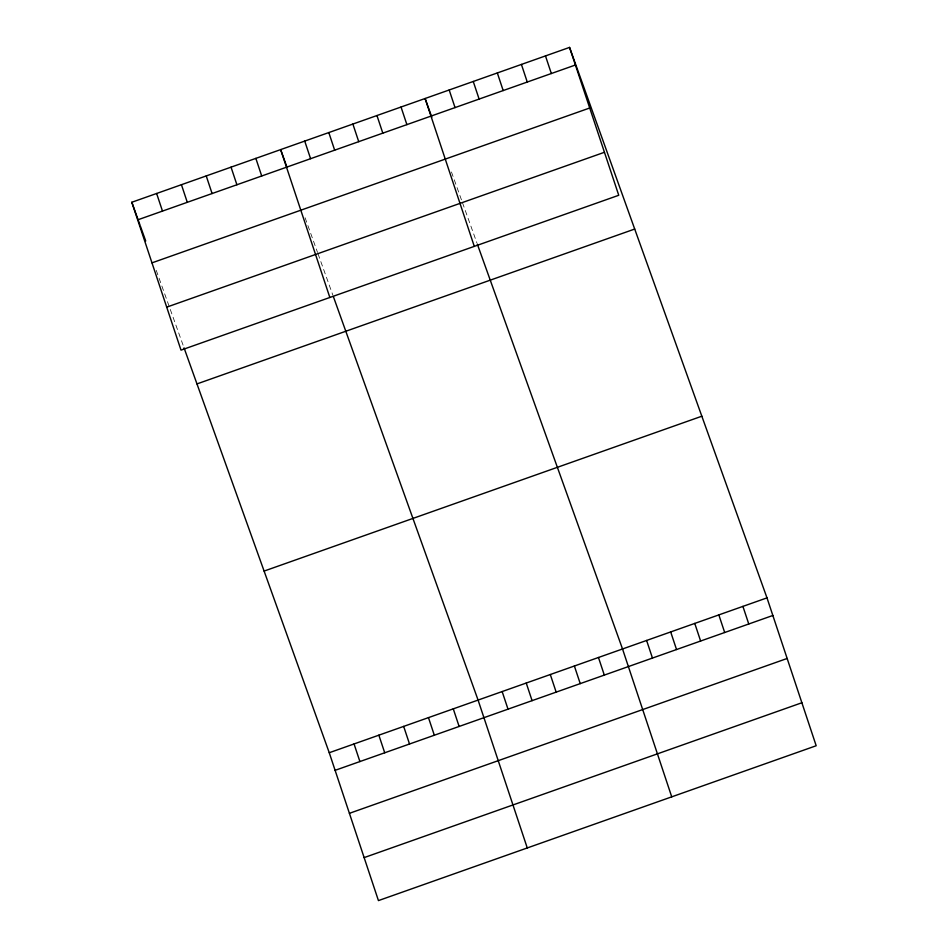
<?xml version="1.0" encoding="UTF-8"?>
<svg xmlns="http://www.w3.org/2000/svg" width="948" height="948" viewBox="0 0 948 948"><rect width="100%" height="100%" fill="white"/><g stroke="black" fill="none" stroke-linecap="round" stroke-linejoin="round"><path stroke-width="0.71" stroke-dasharray="4.74 3.56" d="M451.449 171.967L461.996 201.355M462.47 202.682L476.844 242.759M305.09 217.732L317.544 252.452M318.018 253.791L332.866 295.195M156.254 270.381L184.042 347.845"/><path stroke-width="1.42" d="M569.558 47.4L618.748 195.276L181.009 350.132L131.819 202.256L569.558 47.4L766.991 597.868L816.181 745.744L378.442 900.6L329.252 752.724L184.042 347.845M137.685 219.865L575.412 65.009M151.976 262.857L589.715 108.001M166.718 307.14L604.445 152.284M196.971 383.916L634.71 229.049M264.101 571.075L701.84 416.208M329.252 752.724L766.991 597.868M335.106 770.333L772.845 615.477M349.409 813.325L787.148 658.469M364.139 857.608L801.878 702.752M431.814 117.208L425.107 98.497L474.296 246.373M477.318 244.098L622.528 648.965L671.729 796.841M286.877 166.967L280.655 149.606L329.845 297.482M333.352 296.534L478.076 700.074L527.266 847.95M131.819 202.256L139.972 224.96M140.446 226.299L145.719 240.993M742.912 606.388L748.766 623.997M545.479 55.92L551.345 73.529M718.833 614.896L724.699 632.517M521.412 64.428L527.266 82.049M694.765 623.417L700.619 641.026M497.333 72.949L503.187 90.558M670.686 631.937L676.54 649.546M473.253 81.469L479.119 99.078M646.607 640.457L652.461 658.066M449.186 89.989L455.04 107.598M598.461 657.485L604.314 675.095M401.028 107.017L406.893 124.626M574.381 666.006L580.235 683.615M376.96 115.538L382.814 133.147M550.302 674.526L556.168 692.135M352.881 124.058L358.735 141.667M526.235 683.034L532.089 700.655M328.802 132.566L334.668 150.187M502.156 691.554L508.01 709.163M304.723 141.086L310.589 158.695M453.274 708.843L459.128 726.464M255.853 158.387L261.707 175.996M428.472 717.624L434.326 735.233M231.039 167.156L236.905 184.765M403.67 726.405L409.524 744.014M206.237 175.937L212.091 193.546M378.856 735.174L384.722 752.783M181.435 184.706L187.289 202.315M354.054 743.955L359.908 761.564M156.633 193.487L162.487 211.096"/></g></svg>
